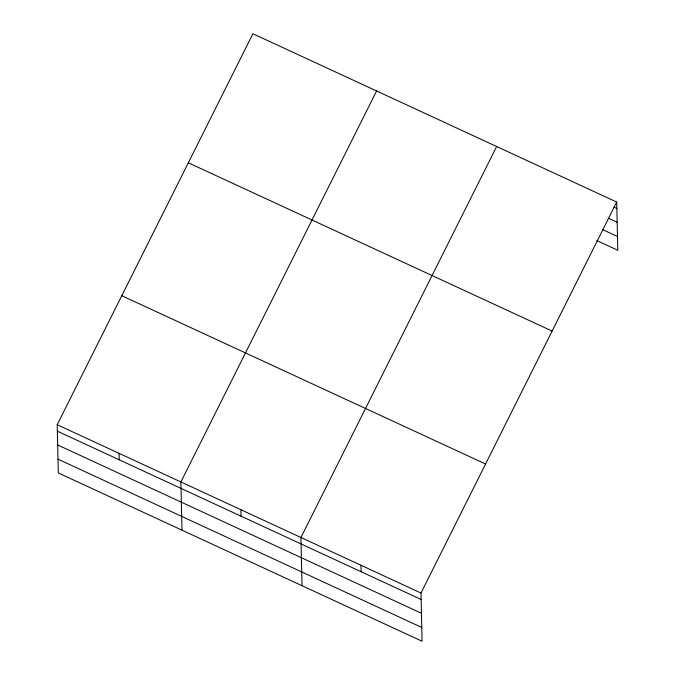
<?xml version="1.0" encoding="UTF-8"?>
<svg xmlns="http://www.w3.org/2000/svg" width="675" height="675" viewBox="0 0 675 675"><rect width="100%" height="100%" fill="white"/><g stroke="black" fill="none" stroke-linecap="round" stroke-linejoin="round"><path stroke-width="1.01" d="M616.697 202.061L420.989 593.038L422.077 641.25L58.303 472.939L57.206 424.727L252.922 33.75L616.697 202.061L617.794 250.273L596.827 240.57M376.608 90.973L180.892 481.958L181.988 530.162M496.648 146.517L300.94 537.494L302.037 585.706M613.988 207.191L616.84 208.507M608.58 218.32L617.153 222.294M602.235 229.433L617.482 236.486M188.333 162.776L552.108 331.079M121.795 295.709L485.57 464.02M57.206 424.727L420.989 593.038M57.358 431.182L421.132 599.493M57.67 444.96L421.445 613.271M57.991 459.16L421.765 627.472M360.965 565.27L361.108 571.717M240.916 509.726L241.059 516.181M119.053 453.347L119.197 459.793"/></g></svg>
